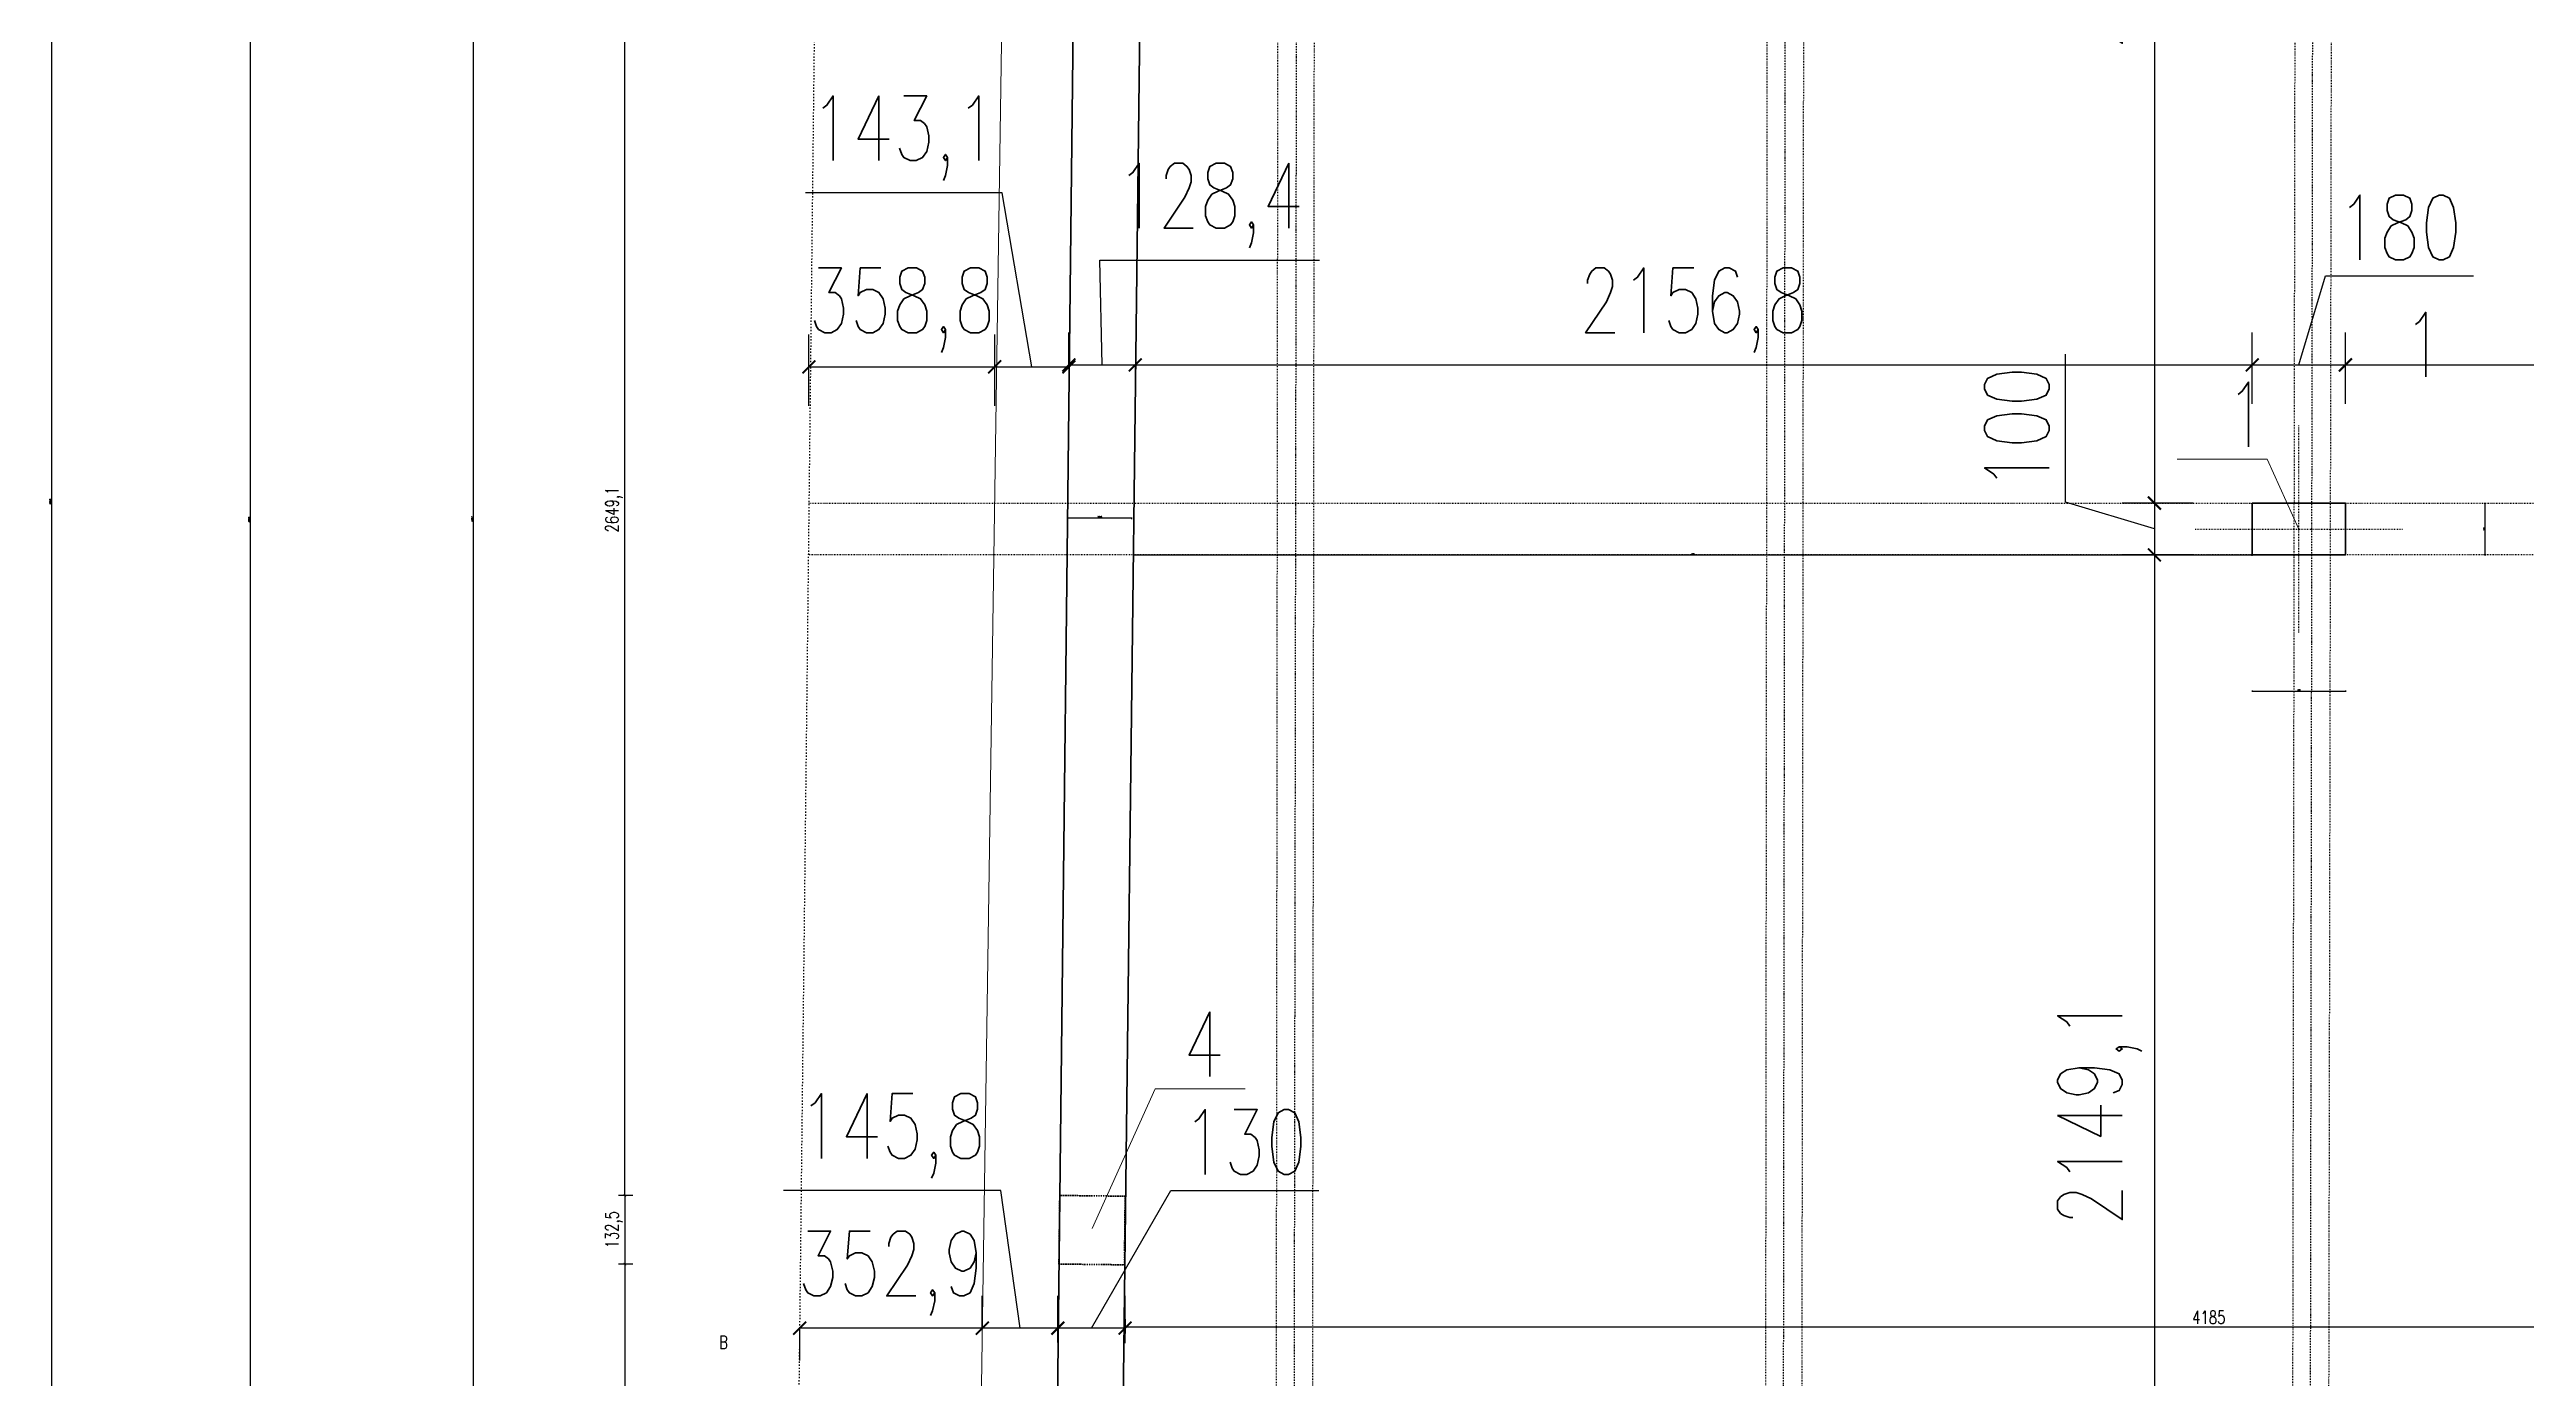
# Model space of a CAD drawing. Header units: millimetres. Extents: x -324080 to 120693, y -32448 to 53734.
# Drawn here: x -216183 to -211400, y -3713 to -1147 of the extents above; entities that cross this region are included whole.
import ezdxf

# ---------------------------------------------------------------- set-up
doc = ezdxf.new("R2010")
doc.units = ezdxf.units.MM
doc.linetypes.add('ACAD_ISO03W100', pattern=[30, 12, -18])
doc.linetypes.add('KRESKAKROPKA', pattern=[25.4, 12.7, -6.35, 0, -6.35])
for name, color, linetype, lineweight in [('przekrój', 6, 'Continuous', 50), ('wymiary', 253, 'Continuous', 5), ('ściany', 5, 'Continuous', 50)]:
    doc.layers.add(name, color=color, linetype=linetype, lineweight=lineweight)
doc.layers.add('przerywana', color=7, linetype='ACAD_ISO03W100')
doc.styles.add('Opisowy', font='simplex.shx', dxfattribs={"width": 0.75, "height": 2.5})
doc.dimstyles.new('Opisowy', dxfattribs={"dimscale": 0, "dimtxt": 2.5, "dimasz": 0.5, "dimexe": 1.25, "dimexo": 0.625, "dimtad": 1, "dimdec": 1, "dimtxsty": 'Opisowy', "dimblk": 'ARCHTICK', "dimcen": 1, "dimadec": 0, "dimazin": 0, "dimtfac": 1, "dimtdec": 1, "dimtmove": 0, "dimatfit": 3, "dimfxl": 1.5, "dimfxlon": 1, "dimarcsym": 0})

# ---------------------------------------------------------------- blocks, each defined once
blk = doc.blocks.new('_ArchTick')
at = {"color": 0, "linetype": 'ByBlock', "const_width": 0.15}
blk.add_lwpolyline([(-0.5, -0.5), (0.5, 0.5)], dxfattribs=at)
blk = doc.blocks.new('*D1066')
at = {"layer": 'Defpoints', "color": 0}
for p in [(-215364.3, 160.8), (-214437.3, 160.8), (-214141.7, -4268.9)]:
    blk.add_point(p, dxfattribs=at)
at = {"layer": 'wymiary', "color": 0, "lineweight": -2}
for p, q in [((-215362.8, 160.8), (-215365.5, 160.8)), ((-215364.3, -4268.9), (-215364.3, 160.8)), ((-215362.8, -4268.9), (-215365.5, -4268.9))]:
    blk.add_line(p, q, dxfattribs=at)
at = {"layer": 'wymiary', "color": 0, "lineweight": -2, "xscale": 0.5, "yscale": 0.5, "zscale": 0.5}
for p, rotation in [((-215364.3, 160.8), 90), ((-215364.3, -4268.9), 270)]:
    blk.add_blockref('_ArchTick', p, dxfattribs=dict(at, rotation=rotation))
at = {"layer": 'wymiary', "color": 0, "lineweight": 5, "insert": (-215366.4, -2054), "char_height": 2.5, "attachment_point": 5, "rotation": 90, "style": 'Opisowy'}
blk.add_mtext('4429,7', dxfattribs=at)
blk = doc.blocks.new('*D1074')
at = {"layer": 'Defpoints', "color": 0}
for p in [(-215794.7, 255.5), (-214600.1, 255.5), (-214303.1, -4365.4)]:
    blk.add_point(p, dxfattribs=at)
at = {"layer": 'wymiary', "color": 0, "lineweight": -2}
for p, q in [((-215793.2, 255.5), (-215795.9, 255.5)), ((-215794.7, -4365.4), (-215794.7, 255.5)), ((-215793.2, -4365.4), (-215795.9, -4365.4))]:
    blk.add_line(p, q, dxfattribs=at)
at = {"layer": 'wymiary', "color": 0, "lineweight": -2, "xscale": 0.5, "yscale": 0.5, "zscale": 0.5}
for p, rotation in [((-215794.7, 255.5), 90), ((-215794.7, -4365.4), 270)]:
    blk.add_blockref('_ArchTick', p, dxfattribs=dict(at, rotation=rotation))
at = {"layer": 'wymiary', "color": 0, "lineweight": 5, "insert": (-215796.8, -2055), "char_height": 2.5, "attachment_point": 5, "rotation": 90, "style": 'Opisowy'}
blk.add_mtext('4620,8', dxfattribs=at)
blk = doc.blocks.new('*D1076')
at = {"layer": 'Defpoints', "color": 0}
for p in [(-214731.2, 380.4), (-216179, -4421.4), (-214803, -4421.4)]:
    blk.add_point(p, dxfattribs=at)
at = {"layer": 'wymiary', "color": 0, "lineweight": -2}
for p, q in [((-216177.5, 380.4), (-216180.2, 380.4)), ((-216179, 380.4), (-216179, -4421.4)), ((-216177.5, -4421.4), (-216180.2, -4421.4))]:
    blk.add_line(p, q, dxfattribs=at)
at = {"layer": 'wymiary', "color": 0, "lineweight": -2, "xscale": 0.5, "yscale": 0.5, "zscale": 0.5}
for p, rotation in [((-216179, 380.4), 90), ((-216179, -4421.4), 270)]:
    blk.add_blockref('_ArchTick', p, dxfattribs=dict(at, rotation=rotation))
at = {"layer": 'wymiary', "color": 0, "lineweight": 5, "insert": (-216181.1, -2020.5), "char_height": 2.5, "attachment_point": 5, "rotation": 90, "style": 'Opisowy'}
blk.add_mtext('4801,8', dxfattribs=at)
blk = doc.blocks.new('*D1078')
at = {"layer": 'Defpoints', "color": 0, "transparency": 16777216}
for p in [(-211929.3, -2123.1), (-211749.3, -2123.1), (-211749.3, -2386.3)]:
    blk.add_point(p, dxfattribs=at)
at = {"layer": 'wymiary', "color": 0, "lineweight": -2, "transparency": 16777216}
for p, q in [((-211929.3, -2384.8), (-211929.3, -2387.5)), ((-211929.3, -2386.3), (-211749.3, -2386.3)), ((-211749.3, -2384.8), (-211749.3, -2387.5))]:
    blk.add_line(p, q, dxfattribs=at)
at = {"layer": 'wymiary', "color": 0, "lineweight": -2, "transparency": 16777216, "xscale": 0.5, "yscale": 0.5, "zscale": 0.5, "rotation": 180}
blk.add_blockref('_ArchTick', (-211929.3, -2386.3), dxfattribs=at)
at = {"layer": 'wymiary', "color": 0, "lineweight": -2, "transparency": 16777216, "xscale": 0.5, "yscale": 0.5, "zscale": 0.5}
blk.add_blockref('_ArchTick', (-211749.3, -2386.3), dxfattribs=at)
at = {"layer": 'wymiary', "color": 0, "lineweight": 5, "transparency": 16777216, "insert": (-211839.3, -2384.4), "char_height": 2.5, "attachment_point": 5, "style": 'Opisowy'}
blk.add_mtext('180', dxfattribs=at)
blk = doc.blocks.new('*D1080')
at = {"layer": 'Defpoints', "color": 0, "transparency": 16777216}
for p in [(-211749.3, -2023.1), (-211479.3, -2023.1), (-211749.3, -2123.1)]:
    blk.add_point(p, dxfattribs=at)
at = {"layer": 'wymiary', "color": 0, "lineweight": -2, "transparency": 16777216}
for p, q in [((-211480.8, -2023.1), (-211478, -2023.1)), ((-211479.3, -2123.1), (-211479.3, -2023.1)), ((-211480.8, -2123.1), (-211478, -2123.1))]:
    blk.add_line(p, q, dxfattribs=at)
at = {"layer": 'wymiary', "color": 0, "lineweight": -2, "transparency": 16777216, "xscale": 0.5, "yscale": 0.5, "zscale": 0.5}
for p, rotation in [((-211479.3, -2023.1), 90), ((-211479.3, -2123.1), 270)]:
    blk.add_blockref('_ArchTick', p, dxfattribs=dict(at, rotation=rotation))
at = {"layer": 'wymiary', "color": 0, "lineweight": 5, "transparency": 16777216, "insert": (-211481.2, -2073.1), "char_height": 2.5, "attachment_point": 5, "rotation": 90, "style": 'Opisowy'}
blk.add_mtext('100', dxfattribs=at)
blk = doc.blocks.new('*D1082')
at = {"layer": 'Defpoints', "color": 0, "transparency": 16777216}
for p in [(-214089.5, -2097.1), (-214089.5, -2123.7), (-211929.3, -2296.6)]:
    blk.add_point(p, dxfattribs=at)
at = {"layer": 'wymiary', "color": 0, "lineweight": -2, "transparency": 16777216}
for p, q in [((-214089.5, -2122.2), (-214089.5, -2124.9)), ((-211929.3, -2123.7), (-214089.5, -2123.7)), ((-211929.3, -2125.2), (-211929.3, -2122.4))]:
    blk.add_line(p, q, dxfattribs=at)
at = {"layer": 'wymiary', "color": 0, "lineweight": -2, "transparency": 16777216, "xscale": 0.5, "yscale": 0.5, "zscale": 0.5, "rotation": 180}
blk.add_blockref('_ArchTick', (-214089.5, -2123.7), dxfattribs=at)
at = {"layer": 'wymiary', "color": 0, "lineweight": -2, "transparency": 16777216, "xscale": 0.5, "yscale": 0.5, "zscale": 0.5}
blk.add_blockref('_ArchTick', (-211929.3, -2123.7), dxfattribs=at)
at = {"layer": 'wymiary', "color": 0, "lineweight": 5, "transparency": 16777216, "insert": (-213009.4, -2121.8), "char_height": 2.5, "attachment_point": 5, "style": 'Opisowy'}
blk.add_mtext('432', dxfattribs=at)
blk = doc.blocks.new('*D1090')
at = {"layer": 'Defpoints', "color": 0, "transparency": 16777216}
for p in [(-214217, -2050.8), (-214217, -2052.3), (-214092.5, -2299.1)]:
    blk.add_point(p, dxfattribs=at)
at = {"layer": 'wymiary', "color": 0, "lineweight": -2, "transparency": 16777216}
for p, q in [((-214217, -2051.4), (-214217, -2053.5)), ((-214092.5, -2052.3), (-214217, -2052.3)), ((-214092.5, -2053.8), (-214092.5, -2051))]:
    blk.add_line(p, q, dxfattribs=at)
at = {"layer": 'wymiary', "color": 0, "lineweight": -2, "transparency": 16777216, "xscale": 0.5, "yscale": 0.5, "zscale": 0.5, "rotation": 180}
blk.add_blockref('_ArchTick', (-214217, -2052.3), dxfattribs=at)
at = {"layer": 'wymiary', "color": 0, "lineweight": -2, "transparency": 16777216, "xscale": 0.5, "yscale": 0.5, "zscale": 0.5}
blk.add_blockref('_ArchTick', (-214092.5, -2052.3), dxfattribs=at)
at = {"layer": 'wymiary', "color": 0, "lineweight": 5, "transparency": 16777216, "insert": (-214154.8, -2050.2), "char_height": 2.5, "attachment_point": 5, "style": 'Opisowy'}
blk.add_mtext('124,5', dxfattribs=at)
blk = doc.blocks.new('*D989')
at = {"layer": 'Defpoints', "color": 0, "transparency": 16777216}
for p in [(-214105.7, -3374.1), (-209920.7, -3374.1), (-214105.7, -3614.1)]:
    blk.add_point(p, dxfattribs=at)
at = {"layer": 'wymiary', "color": 0, "lineweight": -2, "transparency": 16777216}
for p, q in [((-214105.7, -3599.1), (-214105.7, -3626.6)), ((-209920.7, -3614.1), (-214105.7, -3614.1)), ((-209920.7, -3599.1), (-209920.7, -3626.6))]:
    blk.add_line(p, q, dxfattribs=at)
at = {"layer": 'wymiary', "color": 0, "lineweight": -2, "transparency": 16777216, "xscale": 5, "yscale": 5, "zscale": 5, "rotation": 180}
blk.add_blockref('_ArchTick', (-214105.7, -3614.1), dxfattribs=at)
at = {"layer": 'wymiary', "color": 0, "lineweight": -2, "transparency": 16777216, "xscale": 5, "yscale": 5, "zscale": 5}
blk.add_blockref('_ArchTick', (-209920.7, -3614.1), dxfattribs=at)
at = {"layer": 'wymiary', "color": 0, "lineweight": 5, "transparency": 16777216, "insert": (-212013.2, -3595.4), "char_height": 25, "attachment_point": 5, "style": 'Opisowy'}
blk.add_mtext('4185', dxfattribs=at)
blk = doc.blocks.new('*D1119')
at = {"layer": 'Defpoints', "color": 0, "transparency": 16777216}
for p in [(-215071.6, -710.9), (-214136.5, -710.9), (-214232, -3360)]:
    blk.add_point(p, dxfattribs=at)
at = {"layer": 'wymiary', "color": 0, "lineweight": -2, "transparency": 16777216}
for p, q in [((-215056.6, -710.9), (-215084.1, -710.9)), ((-215071.6, -3360), (-215071.6, -710.9)), ((-215056.6, -3360), (-215084.1, -3360))]:
    blk.add_line(p, q, dxfattribs=at)
at = {"layer": 'wymiary', "color": 0, "lineweight": -2, "transparency": 16777216, "xscale": 5, "yscale": 5, "zscale": 5}
for p, rotation in [((-215071.6, -710.9), 90), ((-215071.6, -3360), 270)]:
    blk.add_blockref('_ArchTick', p, dxfattribs=dict(at, rotation=rotation))
at = {"layer": 'wymiary', "color": 0, "transparency": 16777216, "insert": (-215092.8, -2035.5), "char_height": 25, "attachment_point": 5, "rotation": 90, "style": 'Opisowy'}
blk.add_mtext('2649,1', dxfattribs=at)
blk = doc.blocks.new('*D1143')
at = {"layer": 'Defpoints', "color": 0, "transparency": 16777216}
for p in [(-214232, -3360), (-215071.6, -3492.5), (-214233.6, -3492.5)]:
    blk.add_point(p, dxfattribs=at)
at = {"layer": 'wymiary', "color": 0, "lineweight": -2, "transparency": 16777216}
for p, q in [((-215056.6, -3360), (-215084.1, -3360)), ((-215071.6, -3360), (-215071.6, -3492.5)), ((-215056.6, -3492.5), (-215084.1, -3492.5))]:
    blk.add_line(p, q, dxfattribs=at)
at = {"layer": 'wymiary', "color": 0, "lineweight": -2, "transparency": 16777216, "xscale": 5, "yscale": 5, "zscale": 5}
for p, rotation in [((-215071.6, -3360), 90), ((-215071.6, -3492.5), 270)]:
    blk.add_blockref('_ArchTick', p, dxfattribs=dict(at, rotation=rotation))
at = {"layer": 'wymiary', "color": 0, "transparency": 16777216, "insert": (-215092.8, -3426.2), "char_height": 25, "attachment_point": 5, "rotation": 90, "style": 'Opisowy'}
blk.add_mtext('132,5', dxfattribs=at)
blk = doc.blocks.new('*D1144')
at = {"layer": 'Defpoints', "color": 0, "transparency": 16777216}
for p in [(-214233.6, -3492.5), (-215071.6, -4268.9), (-214116.7, -4268.9)]:
    blk.add_point(p, dxfattribs=at)
at = {"layer": 'wymiary', "color": 0, "lineweight": -2, "transparency": 16777216}
for p, q in [((-215056.6, -3492.5), (-215084.1, -3492.5)), ((-215071.6, -3492.5), (-215071.6, -4268.9)), ((-215056.6, -4268.9), (-215084.1, -4268.9))]:
    blk.add_line(p, q, dxfattribs=at)
at = {"layer": 'wymiary', "color": 0, "lineweight": -2, "transparency": 16777216, "xscale": 5, "yscale": 5, "zscale": 5}
for p, rotation in [((-215071.6, -3492.5), 90), ((-215071.6, -4268.9), 270)]:
    blk.add_blockref('_ArchTick', p, dxfattribs=dict(at, rotation=rotation))
at = {"layer": 'wymiary', "color": 0, "transparency": 16777216, "insert": (-215074, -3880.7), "char_height": 25, "attachment_point": 5, "rotation": 90, "style": 'Opisowy'}
blk.add_mtext('776,4', dxfattribs=at)
blk = doc.blocks.new('*D1590')
at = {"layer": 'Defpoints', "color": 0, "transparency": 16777216}
for p in [(-214357.6, -1760), (-214716.4, -1960.6), (-214357.6, -1958)]:
    blk.add_point(p, dxfattribs=at)
at = {"layer": 'wymiary', "color": 0, "lineweight": -2, "transparency": 16777216}
for p, q in [((-214716.4, -1835), (-214716.4, -1697.5)), ((-214357.6, -1835), (-214357.6, -1697.5)), ((-214716.4, -1760), (-214357.6, -1760))]:
    blk.add_line(p, q, dxfattribs=at)
at = {"layer": 'wymiary', "color": 0, "lineweight": -2, "transparency": 16777216, "xscale": 25, "yscale": 25, "zscale": 25, "rotation": 180}
blk.add_blockref('_ArchTick', (-214716.4, -1760), dxfattribs=at)
at = {"layer": 'wymiary', "color": 0, "lineweight": -2, "transparency": 16777216, "xscale": 25, "yscale": 25, "zscale": 25}
blk.add_blockref('_ArchTick', (-214357.6, -1760), dxfattribs=at)
at = {"layer": 'wymiary', "color": 0, "transparency": 16777216, "insert": (-214537, -1650.6), "char_height": 125, "attachment_point": 5, "style": 'Opisowy'}
blk.add_mtext('358,8', dxfattribs=at)
blk = doc.blocks.new('*D1591')
at = {"layer": 'Defpoints', "color": 0, "transparency": 16777216}
for p in [(-214214.4, -1760), (-214214.4, -1760), (-214357.6, -1958)]:
    blk.add_point(p, dxfattribs=at)
at = {"layer": 'wymiary', "color": 0, "lineweight": -2, "transparency": 16777216}
for p, q in [((-214343.3, -1424.1), (-214722.8, -1424.1)), ((-214286, -1760), (-214343.3, -1424.1)), ((-214357.6, -1835), (-214357.6, -1697.5)), ((-214214.4, -1760), (-214214.4, -1697.5)), ((-214357.6, -1760), (-214214.4, -1760))]:
    blk.add_line(p, q, dxfattribs=at)
at = {"layer": 'wymiary', "color": 0, "lineweight": -2, "transparency": 16777216, "xscale": 25, "yscale": 25, "zscale": 25, "rotation": 180}
blk.add_blockref('_ArchTick', (-214357.6, -1760), dxfattribs=at)
at = {"layer": 'wymiary', "color": 0, "lineweight": -2, "transparency": 16777216, "xscale": 25, "yscale": 25, "zscale": 25}
blk.add_blockref('_ArchTick', (-214214.4, -1760), dxfattribs=at)
at = {"layer": 'wymiary', "color": 0, "transparency": 16777216, "insert": (-214533.1, -1318.4), "char_height": 125, "attachment_point": 5, "style": 'Opisowy'}
blk.add_mtext('143,1', dxfattribs=at)
blk = doc.blocks.new('*D1592')
at = {"layer": 'Defpoints', "color": 0, "transparency": 16777216}
for p in [(-214214.4, -1760), (-214086.1, -1752.5), (-214086.1, -1756.3)]:
    blk.add_point(p, dxfattribs=at)
at = {"layer": 'wymiary', "color": 0, "lineweight": -2, "transparency": 16777216}
for p, q in [((-214150.2, -1756.3), (-214154.3, -1554.2)), ((-214154.3, -1554.2), (-213730.2, -1554.2)), ((-214214.4, -1756.3), (-214214.4, -1693.8)), ((-214214.4, -1756.3), (-214086.1, -1756.3)), ((-214086.1, -1756.3), (-214086.1, -1818.8))]:
    blk.add_line(p, q, dxfattribs=at)
at = {"layer": 'wymiary', "color": 0, "lineweight": -2, "transparency": 16777216, "xscale": 25, "yscale": 25, "zscale": 25, "rotation": 180}
blk.add_blockref('_ArchTick', (-214214.4, -1756.3), dxfattribs=at)
at = {"layer": 'wymiary', "color": 0, "lineweight": -2, "transparency": 16777216, "xscale": 25, "yscale": 25, "zscale": 25}
blk.add_blockref('_ArchTick', (-214086.1, -1756.3), dxfattribs=at)
at = {"layer": 'wymiary', "color": 0, "transparency": 16777216, "insert": (-213942.2, -1448.5), "char_height": 125, "attachment_point": 5, "style": 'Opisowy'}
blk.add_mtext('128,4', dxfattribs=at)
blk = doc.blocks.new('*D1593')
at = {"layer": 'Defpoints', "color": 0, "transparency": 16777216}
for p in [(-214086.1, -1752.5), (-211929.3, -1756.3), (-211929.3, -1960.6)]:
    blk.add_point(p, dxfattribs=at)
at = {"layer": 'wymiary', "color": 0, "lineweight": -2, "transparency": 16777216}
for p, q in [((-211929.3, -1831.3), (-211929.3, -1693.8)), ((-214086.1, -1756.3), (-214086.1, -1818.8)), ((-214086.1, -1756.3), (-211929.3, -1756.3))]:
    blk.add_line(p, q, dxfattribs=at)
at = {"layer": 'wymiary', "color": 0, "lineweight": -2, "transparency": 16777216, "xscale": 25, "yscale": 25, "zscale": 25, "rotation": 180}
blk.add_blockref('_ArchTick', (-214086.1, -1756.3), dxfattribs=at)
at = {"layer": 'wymiary', "color": 0, "lineweight": -2, "transparency": 16777216, "xscale": 25, "yscale": 25, "zscale": 25}
blk.add_blockref('_ArchTick', (-211929.3, -1756.3), dxfattribs=at)
at = {"layer": 'wymiary', "color": 0, "transparency": 16777216, "insert": (-213007.7, -1650.6), "char_height": 125, "attachment_point": 5, "style": 'Opisowy'}
blk.add_mtext('2156,8', dxfattribs=at)
blk = doc.blocks.new('*D1594')
at = {"layer": 'Defpoints', "color": 0, "transparency": 16777216}
for p in [(-211749.3, -1756.3), (-211929.3, -1960.6), (-211749.3, -1960.6)]:
    blk.add_point(p, dxfattribs=at)
at = {"layer": 'wymiary', "color": 0, "lineweight": -2, "transparency": 16777216}
for p, q in [((-211839.3, -1756.3), (-211787.7, -1584.4)), ((-211787.7, -1584.4), (-211502, -1584.4)), ((-211929.3, -1831.3), (-211929.3, -1693.8)), ((-211749.3, -1831.3), (-211749.3, -1693.8)), ((-211929.3, -1756.3), (-211749.3, -1756.3))]:
    blk.add_line(p, q, dxfattribs=at)
at = {"layer": 'wymiary', "color": 0, "lineweight": -2, "transparency": 16777216, "xscale": 25, "yscale": 25, "zscale": 25, "rotation": 180}
blk.add_blockref('_ArchTick', (-211929.3, -1756.3), dxfattribs=at)
at = {"layer": 'wymiary', "color": 0, "lineweight": -2, "transparency": 16777216, "xscale": 25, "yscale": 25, "zscale": 25}
blk.add_blockref('_ArchTick', (-211749.3, -1756.3), dxfattribs=at)
at = {"layer": 'wymiary', "color": 0, "transparency": 16777216, "insert": (-211644.9, -1490.7), "char_height": 125, "attachment_point": 5, "style": 'Opisowy'}
blk.add_mtext('180', dxfattribs=at)
blk = doc.blocks.new('*D1595')
at = {"layer": 'Defpoints', "color": 0, "transparency": 16777216}
for p in [(-209498.3, -1756.3), (-211749.3, -1960.6), (-209498.3, -1960.6)]:
    blk.add_point(p, dxfattribs=at)
at = {"layer": 'wymiary', "color": 0, "lineweight": -2, "transparency": 16777216}
for p, q in [((-211749.3, -1831.3), (-211749.3, -1693.8)), ((-209498.3, -1831.3), (-209498.3, -1693.8)), ((-211749.3, -1756.3), (-209498.3, -1756.3))]:
    blk.add_line(p, q, dxfattribs=at)
at = {"layer": 'wymiary', "color": 0, "lineweight": -2, "transparency": 16777216, "xscale": 25, "yscale": 25, "zscale": 25, "rotation": 180}
blk.add_blockref('_ArchTick', (-211749.3, -1756.3), dxfattribs=at)
at = {"layer": 'wymiary', "color": 0, "lineweight": -2, "transparency": 16777216, "xscale": 25, "yscale": 25, "zscale": 25}
blk.add_blockref('_ArchTick', (-209498.3, -1756.3), dxfattribs=at)
at = {"layer": 'wymiary', "color": 0, "transparency": 16777216, "insert": (-210623.8, -1662.5), "char_height": 125, "attachment_point": 5, "style": 'Opisowy'}
blk.add_mtext('2251', dxfattribs=at)
blk = doc.blocks.new('*D1603')
at = {"layer": 'Defpoints', "color": 0, "transparency": 16777216}
for p in [(-212118.1, 170.7), (-212118.1, -2023.1), (-211929.3, -2023.1)]:
    blk.add_point(p, dxfattribs=at)
at = {"layer": 'wymiary', "color": 0, "lineweight": -2, "transparency": 16777216}
for p, q in [((-212118.1, 170.7), (-212180.6, 170.7)), ((-212118.1, 170.7), (-212118.1, -2023.1)), ((-212043.1, -2023.1), (-212180.6, -2023.1))]:
    blk.add_line(p, q, dxfattribs=at)
at = {"layer": 'wymiary', "color": 0, "lineweight": -2, "transparency": 16777216, "xscale": 25, "yscale": 25, "zscale": 25}
for p, rotation in [((-212118.1, 170.7), 90), ((-212118.1, -2023.1), 270)]:
    blk.add_blockref('_ArchTick', p, dxfattribs=dict(at, rotation=rotation))
at = {"layer": 'wymiary', "color": 0, "transparency": 16777216, "insert": (-212223.7, -926.2), "char_height": 125, "attachment_point": 5, "rotation": 90, "style": 'Opisowy'}
blk.add_mtext('2193,9', dxfattribs=at)
blk = doc.blocks.new('*D1604')
at = {"layer": 'Defpoints', "color": 0, "transparency": 16777216}
for p in [(-211929.3, -2023.1), (-212118.1, -2123.1), (-211929.3, -2123.1)]:
    blk.add_point(p, dxfattribs=at)
at = {"layer": 'wymiary', "color": 0, "lineweight": -2, "transparency": 16777216}
for p, q in [((-212290, -2021.6), (-212290, -1735.8)), ((-212118.1, -2073.1), (-212290, -2021.6)), ((-212043.1, -2023.1), (-212180.6, -2023.1)), ((-212118.1, -2023.1), (-212118.1, -2123.1)), ((-212043.1, -2123.1), (-212180.6, -2123.1))]:
    blk.add_line(p, q, dxfattribs=at)
at = {"layer": 'wymiary', "color": 0, "lineweight": -2, "transparency": 16777216, "xscale": 25, "yscale": 25, "zscale": 25}
for p, rotation in [((-212118.1, -2023.1), 90), ((-212118.1, -2123.1), 270)]:
    blk.add_blockref('_ArchTick', p, dxfattribs=dict(at, rotation=rotation))
at = {"layer": 'wymiary', "color": 0, "transparency": 16777216, "insert": (-212383.7, -1878.7), "char_height": 125, "attachment_point": 5, "rotation": 90, "style": 'Opisowy'}
blk.add_mtext('100', dxfattribs=at)
blk = doc.blocks.new('*D1605')
at = {"layer": 'Defpoints', "color": 0, "transparency": 16777216}
for p in [(-211929.3, -2123.1), (-212118.1, -4272.2), (-212012.6, -4272.2)]:
    blk.add_point(p, dxfattribs=at)
at = {"layer": 'wymiary', "color": 0, "lineweight": -2, "transparency": 16777216}
for p, q in [((-212043.1, -2123.1), (-212180.6, -2123.1)), ((-212118.1, -2123.1), (-212118.1, -4272.2)), ((-212043.9, -4272.2), (-212180.6, -4272.2))]:
    blk.add_line(p, q, dxfattribs=at)
at = {"layer": 'wymiary', "color": 0, "lineweight": -2, "transparency": 16777216, "xscale": 25, "yscale": 25, "zscale": 25}
for p, rotation in [((-212118.1, -2123.1), 90), ((-212118.1, -4272.2), 270)]:
    blk.add_blockref('_ArchTick', p, dxfattribs=dict(at, rotation=rotation))
at = {"layer": 'wymiary', "color": 0, "transparency": 16777216, "insert": (-212223.7, -3197.7), "char_height": 125, "attachment_point": 5, "rotation": 90, "style": 'Opisowy'}
blk.add_mtext('2149,1', dxfattribs=at)
blk = doc.blocks.new('*D1619')
at = {"layer": 'Defpoints', "color": 0, "transparency": 16777216}
for p in [(-214235.7, -3616.2), (-214235.7, -3675.1), (-214105.7, -3676.6)]:
    blk.add_point(p, dxfattribs=at)
at = {"layer": 'wymiary', "color": 0, "lineweight": -2, "transparency": 16777216}
for p, q in [((-214170.7, -3616.2), (-214017.6, -3350.5)), ((-214017.6, -3350.5), (-213731.9, -3350.5)), ((-214235.7, -3643.9), (-214235.7, -3553.7)), ((-214105.7, -3645.4), (-214105.7, -3553.7)), ((-214105.7, -3616.2), (-214235.7, -3616.2))]:
    blk.add_line(p, q, dxfattribs=at)
at = {"layer": 'wymiary', "color": 0, "lineweight": -2, "transparency": 16777216, "xscale": 25, "yscale": 25, "zscale": 25, "rotation": 180}
blk.add_blockref('_ArchTick', (-214235.7, -3616.2), dxfattribs=at)
at = {"layer": 'wymiary', "color": 0, "lineweight": -2, "transparency": 16777216, "xscale": 25, "yscale": 25, "zscale": 25}
blk.add_blockref('_ArchTick', (-214105.7, -3616.2), dxfattribs=at)
at = {"layer": 'wymiary', "color": 0, "transparency": 16777216, "insert": (-213874.8, -3256.8), "char_height": 125, "attachment_point": 5, "style": 'Opisowy'}
blk.add_mtext('130', dxfattribs=at)
blk = doc.blocks.new('*D1620')
at = {"layer": 'Defpoints', "color": 0, "transparency": 16777216}
for p in [(-214381.5, -3616.2), (-214381.5, -3616.2), (-214235.7, -3675.1)]:
    blk.add_point(p, dxfattribs=at)
at = {"layer": 'wymiary', "color": 0, "lineweight": -2, "transparency": 16777216}
for p, q in [((-214345.8, -3350.5), (-214765.5, -3350.5)), ((-214308.6, -3616.2), (-214345.8, -3350.5)), ((-214381.5, -3616.2), (-214381.5, -3553.7)), ((-214235.7, -3643.9), (-214235.7, -3553.7)), ((-214235.7, -3616.2), (-214381.5, -3616.2))]:
    blk.add_line(p, q, dxfattribs=at)
at = {"layer": 'wymiary', "color": 0, "lineweight": -2, "transparency": 16777216, "xscale": 25, "yscale": 25, "zscale": 25, "rotation": 180}
blk.add_blockref('_ArchTick', (-214381.5, -3616.2), dxfattribs=at)
at = {"layer": 'wymiary', "color": 0, "lineweight": -2, "transparency": 16777216, "xscale": 25, "yscale": 25, "zscale": 25}
blk.add_blockref('_ArchTick', (-214235.7, -3616.2), dxfattribs=at)
at = {"layer": 'wymiary', "color": 0, "transparency": 16777216, "insert": (-214555.7, -3244.9), "char_height": 125, "attachment_point": 5, "style": 'Opisowy'}
blk.add_mtext('145,8', dxfattribs=at)
blk = doc.blocks.new('*D1621')
at = {"layer": 'Defpoints', "color": 0, "transparency": 16777216}
for p in [(-214734.3, -3609.1), (-214734.3, -3616.2), (-214381.5, -3616.2)]:
    blk.add_point(p, dxfattribs=at)
at = {"layer": 'wymiary', "color": 0, "lineweight": -2, "transparency": 16777216}
for p, q in [((-214381.5, -3616.2), (-214381.5, -3553.7)), ((-214734.3, -3616.2), (-214734.3, -3678.7)), ((-214381.5, -3616.2), (-214734.3, -3616.2))]:
    blk.add_line(p, q, dxfattribs=at)
at = {"layer": 'wymiary', "color": 0, "lineweight": -2, "transparency": 16777216, "xscale": 25, "yscale": 25, "zscale": 25, "rotation": 180}
blk.add_blockref('_ArchTick', (-214734.3, -3616.2), dxfattribs=at)
at = {"layer": 'wymiary', "color": 0, "lineweight": -2, "transparency": 16777216, "xscale": 25, "yscale": 25, "zscale": 25}
blk.add_blockref('_ArchTick', (-214381.5, -3616.2), dxfattribs=at)
at = {"layer": 'wymiary', "color": 0, "transparency": 16777216, "insert": (-214557.9, -3510.5), "char_height": 125, "attachment_point": 5, "style": 'Opisowy'}
blk.add_mtext('352,9', dxfattribs=at)

msp = doc.modelspace()

# ---------------------------------------------------------------- linework, layer by layer
at = {"linetype": 'ACAD_ISO03W100', "ltscale": 0.1}
for p, q in [((-213814.46, -4639.86), (-213809, 532.66)), ((-213738.98, 533.02), (-213745.17, -4640.09)), ((-212869.48, -4641.35), (-212864.02, 537.72)), ((-212793.99, 537.48), (-212800.18, -4641.58)), ((-211852.15, -4642.97), (-211843.91, 544.86)), ((-211773.88, 542.78), (-211783.4, -4643.14)), ((-214716.38, -2023.12), (-204121.96, -2023.12)), ((-204124.58, -2123.12), (-214717.52, -2123.12))]:
    msp.add_line(p, q, dxfattribs=at)
at = {"linetype": 'KRESKAKROPKA', "ltscale": 0.2}
for p, q in [((-213780.3, -4640.01), (-213772.11, 532.83)), ((-212835.32, -4641.5), (-212828.99, 537.64)), ((-211818.05, -4643.03), (-211809.92, 542.73))]:
    msp.add_line(p, q, dxfattribs=at)
at = {"lineweight": 13}
msp.add_line((-214393.51, -4421.38), (-214321.64, 380.44), dxfattribs=at)
at = {"lineweight": 20}
for p, q in [((-211900.19, -1938.23), (-212074.19, -1938.23)), ((-211900.19, -1938.23), (-211839.29, -2073.12)), ((-214047.79, -3154.33), (-214169.58, -3424.1)), ((-214047.79, -3154.33), (-213873.78, -3154.33))]:
    msp.add_line(p, q, dxfattribs=at)
at = {"linetype": 'ACAD_ISO03W100', "lineweight": 40, "ltscale": 0.05}
for p, q in [((-214232.05, -3360), (-214233.57, -3492.49)), ((-214105.66, -3361.45), (-214232.05, -3360)), ((-214105.71, -3361.45), (-214107.18, -3493.94)), ((-214107.18, -3493.94), (-214233.57, -3492.49))]:
    msp.add_line(p, q, dxfattribs=at)
at = {"layer": 'przekrój', "lineweight": 50}
for p, q in [((-211749.29, -2023.12), (-211929.29, -2023.12)), ((-211929.29, -2123.12), (-211929.29, -2023.12)), ((-211749.29, -2123.12), (-211749.29, -2023.12)), ((-211929.29, -2123.12), (-211749.29, -2123.12))]:
    msp.add_line(p, q, dxfattribs=at)
at = {"layer": 'przerywana', "ltscale": 0.2}
msp.add_line((-214684.98, 753.17), (-214748.48, -4860.58), dxfattribs=at)
at = {"layer": 'wymiary', "linetype": 'ACAD_ISO03W100', "lineweight": 30, "ltscale": 0.1}
for p, q in [((-211839.29, -2273.12), (-211839.29, -1873.12)), ((-212039.29, -2073.12), (-211639.29, -2073.12))]:
    msp.add_line(p, q, dxfattribs=at)
at = {"layer": 'ściany', "lineweight": 50}
for p, q in [((-214190.61, 255.45), (-214243.53, -4361.38)), ((-214116.7, -4361.38), (-214061.14, 256.83))]:
    msp.add_line(p, q, dxfattribs=at)

# ---------------------------------------------------------------- texts
at = {"lineweight": 20, "width": 180.804, "style": 'Opisowy'}
for s, insert, char_height, attachment_point in [('\\pi79.24128;1', (-211717.5, -1654.5), 125, 1), ('{\\H5x;1}', (-211900.19, -1789.38), 25, 3), ('\\pi53.51997;{\\H5x;4}', (-214047.79, -3005.48), 25, 1)]:
    msp.add_mtext(s, dxfattribs=dict(at, insert=insert, char_height=char_height, attachment_point=attachment_point))
at = {"lineweight": 30, "insert": (-214889.78, -3630.96), "char_height": 25, "width": 417.5784, "attachment_point": 1, "style": 'Opisowy'}
msp.add_mtext('B', dxfattribs=at)

# ---------------------------------------------------------------- dimensions: what is measured, and where the dimension line sits
at = {"layer": 'wymiary', "lineweight": 5}
for base, p1, p2, picture, middle in [((-216178.99, -4421.38), (-214731.18, 380.44), (-214803.05, -4421.38), '*D1076', (-216181.11, -2020.47)), ((-215794.69, 255.45), (-214303.11, -4365.39), (-214600.14, 255.45), '*D1074', (-215796.8, -2054.97)), ((-215364.25, 160.78), (-214141.7, -4268.88), (-214437.3, 160.78), '*D1066', (-215366.36, -2054.05)), ((-211479.28, -2023.12), (-211749.29, -2123.12), (-211749.29, -2023.12), '*D1080', (-211481.16, -2073.12))]:
    dim = msp.add_linear_dim(base=base, p1=p1, p2=p2, angle=90, dimstyle='Opisowy', dxfattribs=at)
    dim.commit()
    dim.dimension.update_dxf_attribs({"geometry": picture, "text_midpoint": middle})
at = {"layer": 'wymiary'}
for base, p1, p2, picture, middle in [((-212118.08, -2023.12), (-212118.08, 170.75), (-211929.29, -2023.12), '*D1603', (-212223.74, -926.18)), ((-215071.64, -710.91), (-214232.05, -3360), (-214136.53, -710.91), '*D1119', (-215092.77, -2035.46)), ((-212118.08, -2123.12), (-211929.29, -2023.12), (-211929.29, -2123.12), '*D1604', (-212383.71, -1990.3)), ((-212118.08, -4272.23), (-211929.29, -2123.12), (-212012.63, -4272.23), '*D1605', (-212223.74, -3197.67)), ((-215071.64, -3492.49), (-214232.05, -3360), (-214233.57, -3492.49), '*D1143', (-215092.77, -3426.25))]:
    dim = msp.add_linear_dim(base=base, p1=p1, p2=p2, angle=90, dimstyle='Opisowy', dxfattribs=at)
    dim.commit()
    dim.dimension.update_dxf_attribs({"geometry": picture, "text_midpoint": middle})
for base, p1, p2, picture, middle in [((-214214.4263, -1760.0334), (-214357.575, -1957.9687), (-214214.4263, -1760.0334), '*D1591', (-214374.5802, -1424.1003)), ((-214086.07, -1756.28), (-214214.43, -1760.03), (-214086.07, -1752.52), '*D1592', (-214123.03, -1554.16)), ((-214357.58, -1760.03), (-214716.38, -1960.62), (-214357.58, -1957.97), '*D1590', (-214536.98, -1756.28)), ((-214381.46, -3616.16), (-214235.66, -3675.15), (-214381.46, -3616.16), '*D1620', (-214377.09, -3350.54)), ((-214235.6624, -3616.1605), (-214105.7113, -3676.6363), (-214235.6624, -3675.1467), '*D1619', (-213986.3698, -3350.5355)), ((-214734.33, -3616.16), (-214381.46, -3616.16), (-214734.33, -3609.07), '*D1621', (-214557.89, -3616.16))]:
    dim = msp.add_linear_dim(base=base, p1=p1, p2=p2, dimstyle='Opisowy', dxfattribs=at)
    dim.commit()
    dim.dimension.update_dxf_attribs({"geometry": picture, "text_midpoint": middle, "dimtype": 160})
for base, p1, p2, picture, middle in [((-211749.29, -1756.28), (-211929.29, -1960.62), (-211749.29, -1960.62), '*D1594', (-211756.48, -1490.66)), ((-211929.29, -1756.28), (-214086.07, -1752.52), (-211929.29, -1960.62), '*D1593', (-213007.68, -1650.63)), ((-209498.29, -1756.28), (-211749.29, -1960.62), (-209498.29, -1960.62), '*D1595', (-210623.79, -1662.53))]:
    dim = msp.add_linear_dim(base=base, p1=p1, p2=p2, dimstyle='Opisowy', dxfattribs=at)
    dim.commit()
    dim.dimension.update_dxf_attribs({"geometry": picture, "text_midpoint": middle})
at = {"layer": 'wymiary', "lineweight": 5}
for base, p1, p2, picture, middle in [((-214217.04, -2052.27), (-214092.51, -2299.1), (-214217.04, -2050.8), '*D1090', (-214154.78, -2050.15)), ((-211749.29, -2386.27), (-211929.29, -2123.12), (-211749.29, -2123.12), '*D1078', (-211839.29, -2384.4)), ((-214105.71, -3614.14), (-209920.71, -3374.09), (-214105.71, -3374.09), '*D989', (-212013.21, -3595.39))]:
    dim = msp.add_linear_dim(base=base, p1=p1, p2=p2, dimstyle='Opisowy', dxfattribs=at)
    dim.commit()
    dim.dimension.update_dxf_attribs({"geometry": picture, "text_midpoint": middle})
dim = msp.add_linear_dim(base=(-214089.46, -2123.67), p1=(-211929.29, -2296.61), p2=(-214089.46, -2097.13), text='432', dimstyle='Opisowy', dxfattribs=at)
dim.commit()
dim.dimension.update_dxf_attribs({"geometry": '*D1082', "text_midpoint": (-213009.38, -2121.79)})
at = {"layer": 'wymiary'}
dim = msp.add_linear_dim(base=(-215071.64, -4268.88), p1=(-214233.57, -3492.49), p2=(-214116.7, -4268.88), angle=90, dimstyle='Opisowy', dxfattribs=at)
dim.commit()
dim.dimension.update_dxf_attribs({"geometry": '*D1144', "text_midpoint": (-215052.89, -3880.69), "dimtype": 160})

doc.saveas('drawing.dxf')
